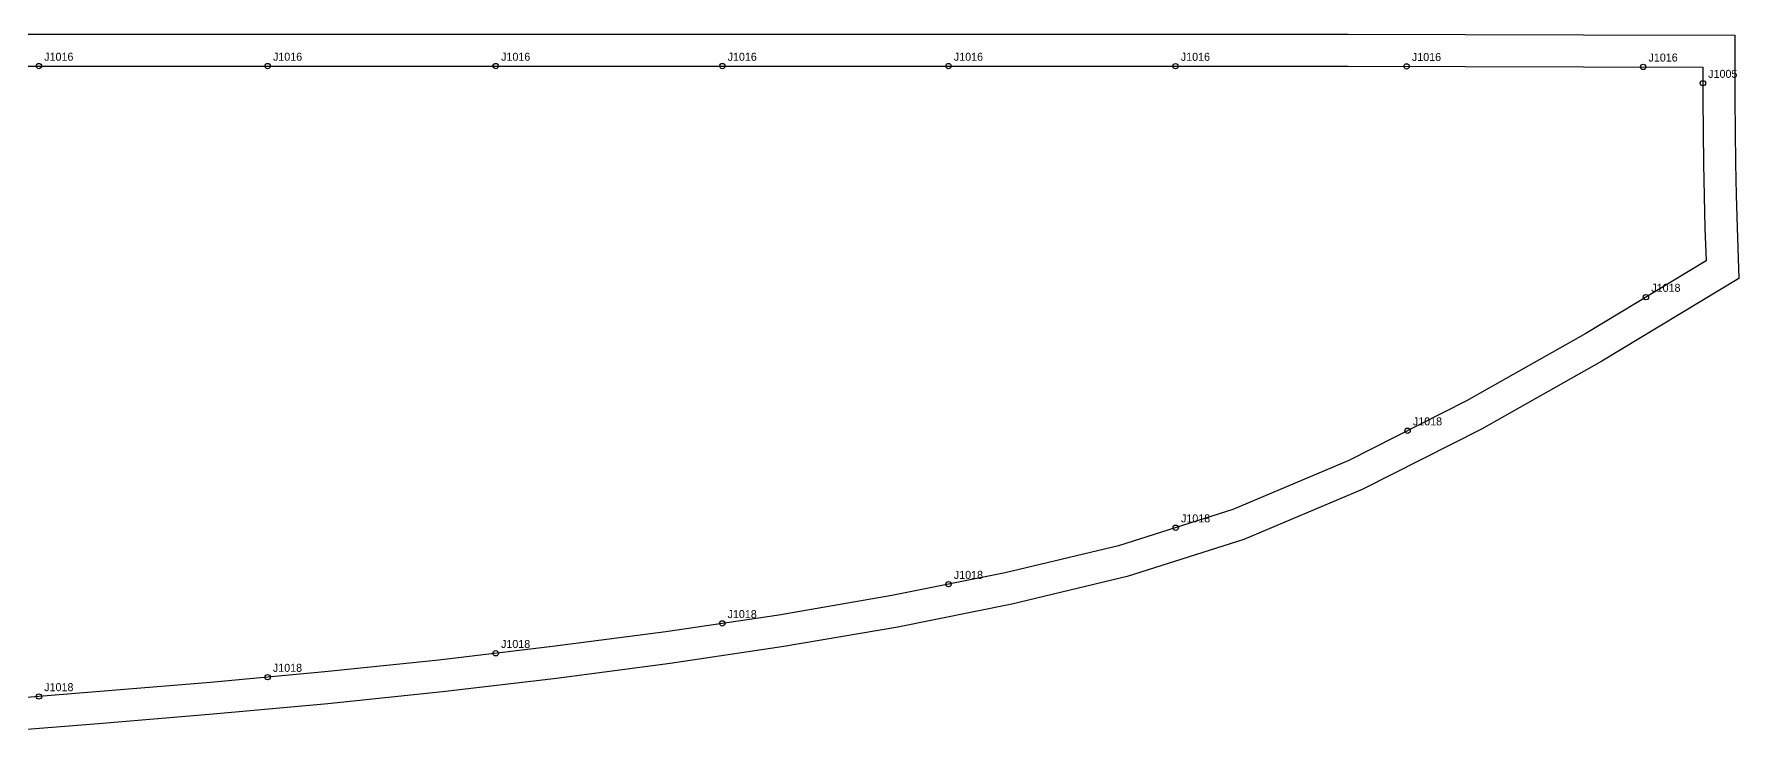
# Model space of a CAD drawing. Header units: millimetres. Extents: x -12 to 1381, y -276 to 12.
# Drawn here: x 742 to 1381, y -250 to 12 of the extents above; entities that cross this region are included whole.
import ezdxf

# ---------------------------------------------------------------- set-up
doc = ezdxf.new("R2010")
doc.units = ezdxf.units.MM
for name, color, linetype in [('CUT', 1, 'Continuous'), ('LABEL', 7, 'Continuous'), ('NOTCH', 2, 'Continuous'), ('SEW', 5, 'Continuous')]:
    doc.layers.add(name, color=color, linetype=linetype)

msp = doc.modelspace()

# ---------------------------------------------------------------- linework, layer by layer
at = {"layer": 'CUT'}
msp.add_lwpolyline([(722.74, 12.38), (765.49, 12.38), (808.39, 12.38), (851.3, 12.38), (894.07, 12.37), (936.63, 12.37), (979.06, 12.37), (1021.45, 12.36), (1063.84, 12.36), (1106.24, 12.36), (1148.73, 12.35), (1191.49, 12.33), (1234.8, 12.3), (1278.68, 12.23), (1323.07, 12.14), (1379.74, 11.96), (1379.79, -12.03), (1379.88, -24.05), (1380.03, -36.08), (1380.25, -48.11), (1380.57, -60.13), (1381.28, -79.28), (1329.93, -110.31), (1284.82, -135.83), (1240.09, -158.48), (1195.75, -177.29), (1151.97, -191.17), (1108.83, -201.43), (1066.04, -210.08), (1023.34, -217.43), (980.7, -223.75), (938.08, -229.32), (895.37, -234.38), (852.44, -238.84), (809.42, -242.79), (766.46, -246.39), (723.69, -249.8)], dxfattribs=at)
at = {"layer": 'NOTCH'}
for centre in [(744.11, 0.38), (829.85, 0.38), (915.35, 0.37), (1000.26, 0.36), (1085.04, 0.36), (1170.11, 0.34), (1256.73, 0.27), (1345.4, 0.07), (1367.78, -6.04), (1346.45, -86.31), (1257.09, -136.42), (1170.18, -172.81), (1085.04, -194), (1000.24, -208.72), (915.32, -219.93), (829.82, -228.87), (744.11, -236.13)]:
    msp.add_circle(centre, 1, dxfattribs=at)
at = {"layer": 'SEW'}
msp.add_lwpolyline([(722.74, 0.38), (765.49, 0.38), (808.39, 0.38), (851.3, 0.38), (894.07, 0.37), (936.63, 0.37), (979.06, 0.37), (1021.45, 0.36), (1063.84, 0.36), (1106.24, 0.36), (1148.73, 0.35), (1191.49, 0.33), (1234.79, 0.3), (1278.67, 0.23), (1323.04, 0.14), (1367.77, 0), (1367.79, -12.08), (1367.88, -24.17), (1368.03, -36.27), (1368.25, -48.38), (1368.57, -60.51), (1369.03, -72.67), (1323.87, -99.95), (1279.15, -125.25), (1235.03, -147.59), (1191.59, -166.02), (1148.77, -179.59), (1106.26, -189.71), (1063.83, -198.28), (1021.44, -205.58), (979.04, -211.87), (936.6, -217.41), (894.04, -222.45), (851.27, -226.9), (808.37, -230.84), (765.48, -234.43), (722.73, -237.84)], dxfattribs=at)

# ---------------------------------------------------------------- texts
at = {"layer": 'LABEL'}
for s, p in [('J1016', (746.11, 2.38)), ('J1016', (831.85, 2.38)), ('J1016', (917.35, 2.37)), ('J1016', (1002.26, 2.36)), ('J1016', (1087.04, 2.36)), ('J1016', (1172.11, 2.34)), ('J1016', (1258.73, 2.27)), ('J1016', (1347.4, 2.07)), ('J1005', (1369.78, -4.04)), ('J1018', (1348.45, -84.31)), ('J1018', (1259.09, -134.42)), ('J1018', (1172.18, -170.81)), ('J1018', (1087.04, -192)), ('J1018', (1002.24, -206.72)), ('J1018', (917.32, -217.93)), ('J1018', (831.82, -226.87)), ('J1018', (746.11, -234.13))]:
    msp.add_text(s, height=3, dxfattribs=at).set_placement(p)

doc.saveas('drawing.dxf')
